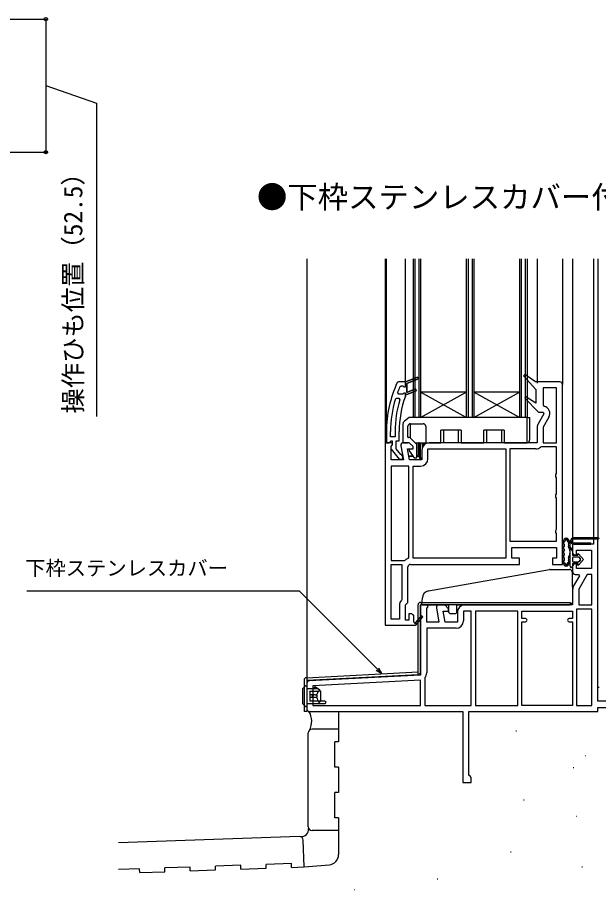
# Model space of a CAD drawing. Units: millimetres, scale not verified. Extents: x -525 to 525, y -783 to 779.
# Drawn here: x -10.2 to 219.2, y 54 to 398.1 of the extents above; entities that cross this region are included whole.
import ezdxf
from ezdxf.enums import TextEntityAlignment as Align

# ---------------------------------------------------------------- set-up
doc = ezdxf.new("R2010")
doc.units = ezdxf.units.MM
doc.header["$LTSCALE"] = 4
for name, color, linetype in [('0-1_USER1', 3, 'Continuous'), ('0-2_YKK_11', 7, 'Continuous'), ('0-4_YKK_12', 2, 'Continuous'), ('0-5_YKK_13', 4, 'Continuous'), ('0-7_YKK_D', 6, 'Continuous'), ('0-9_YSS_K', 3, 'Continuous'), ('0-A_YSS_KE', 3, 'Continuous')]:
    doc.layers.add(name, color=color, linetype=linetype)
doc.styles.add('ＭＳ ゴシック', font='')
doc.styles.get('ＭＳ ゴシック').set_extended_font_data('MS Gothic')

msp = doc.modelspace()

# ---------------------------------------------------------------- linework, layer by layer
at = {"layer": '0-2_YKK_11'}
for p, q in [((194.5, 227.9), (184.2, 227.9)), ((209, 181.5), (209, 179.3)), ((207.6, 159.7), (209, 159.7)), ((104, 135.351), (104, 125.3))]:
    msp.add_line(p, q, dxfattribs=at)
for points in [[(140.795, 252.399), (141.253, 252.7), (141.925, 252.7), (142.41, 252.325), (143, 252.4), (143, 254.3), (147.452, 256.071), (143, 254.3), (140.218, 254.3), (139.764, 254.01)], [(147.748, 255.328), (143.5, 253.638), (143.5, 250.161), (146.952, 251.534), (147.248, 250.791), (143.5, 249.3), (143, 249.3), (143, 249.8), (142.41, 249.875), (141.925, 249.5), (141.9, 249.5), (140.365, 249.5), (139.896, 250.174)], [(142.97, 248.682), (143, 248.853), (143, 249.3), (143.5, 249.3), (147.248, 250.791), (146.952, 251.534), (143.5, 250.161), (143.5, 253.638), (147.748, 255.328)], [(204, 254.3), (194.29, 254.3), (190.095, 257.252), (189.577, 256.661), (194.5, 251.3), (194.5, 245.835), (190.588, 248.456), (190.084, 247.851), (195.487, 242.3), (197.345, 242.3), (197.673, 241.733), (195.389, 237.777)], [(145, 182.301), (188, 182.3), (188, 184.8), (185, 184.8), (185, 189), (202.6, 189), (202.6, 184.8), (201, 184.8), (201, 182.3), (205, 182.3), (205, 253.3)], [(202.6, 230.3), (202.6, 251.9), (197.4, 251.9), (197.4, 245.113), (197.787, 244.626)], [(139.009, 247.545), (139.487, 247.9), (140.324, 247.9), (140.801, 247.252)], [(199.645, 240.35), (197.4, 236.461), (197.4, 230.3), (202.6, 230.3)], [(135.5, 234.667), (135.5, 230.3), (136.6, 230.3), (137.096, 230.737), (137.394, 231), (137.8, 231), (137.8, 229.6), (137.6, 229.2)], [(138.9, 234.667), (138.9, 232.6), (137.1, 232.6), (137.1, 234.667)], [(137.413, 227.783), (140.525, 223.8), (142, 223.8), (142, 224.901), (141.525, 225.4), (141.155, 225.592), (139.4, 227.838), (139.4, 231), (140.5, 231), (140.5, 234.667)], [(195, 236.327), (195, 230.3), (152.4, 230.3)], [(135, 230.3), (135, 158.3), (146.866, 158.3), (147, 158.223), (149.905, 161.641), (149.295, 162.159), (146.984, 159.44)], [(141.215, 229.127), (142.207, 223.5), (137.4, 223.5), (137.4, 228.857), (137.824, 229.535), (137.858, 230), (137.4, 230.3), (136.5, 230.3), (135, 230.3)], [(149.5, 227.4), (149.5, 223.5), (144.644, 223.5), (143.868, 227.9), (146, 227.9), (146, 228.8), (144.5, 230.3), (142.2, 230.3)], [(182.6, 227.9), (182.6, 184.7), (146, 184.7), (146, 221.1), (149, 221.1)], [(151.9, 224), (151.9, 227.9), (182.6, 227.9)], [(184.2, 227.9), (184.2, 191.4), (202.6, 191.4), (202.6, 194.434), (202.35, 194.867), (202.35, 195.733), (202.6, 196.166), (202.6, 208.434), (202.35, 208.867), (202.35, 209.733), (202.6, 210.166), (202.6, 216.434), (202.35, 216.867), (202.35, 217.733), (202.6, 218.166), (202.6, 228.7), (196.691, 228.7), (196.369, 228.583)], [(137.4, 221.1), (137.4, 183.9), (142.633, 183.9), (142.936, 184.003)], [(144.041, 184.563), (144.4, 185.042), (144.4, 221.1), (137.4, 221.1)], [(219, 128.3), (219, 192.3), (217.2, 192.3), (217.2, 190.3), (209, 190.3), (209, 187)], [(210, 186), (210.5, 186), (210.5, 187.9), (216.5, 187.9), (216.5, 180.7), (210.5, 180.7), (210.5, 182.5), (210, 182.5)], [(137.4, 160.7), (137.4, 182.3), (141.6, 182.301), (141.6, 168.501), (141.453, 168.147)], [(146.606, 159.374), (146.3, 159.551), (146.3, 162.3), (146, 162.3), (145.5, 162.8), (144.4, 162.8), (144.4, 160.3), (143, 160.3), (143, 166.3), (144, 167.3), (144, 181.301)], [(210, 178.3), (211.345, 178.3), (211.673, 177.733), (209.389, 173.777)], [(209, 172.327), (209, 166.3), (166.4, 166.3)], [(155.215, 165.126), (156.207, 159.5), (151.4, 159.5), (151.4, 164.856), (151.942, 165.724), (151.623, 166.3), (149, 166.3), (149, 138.658), (104.948, 136.35)], [(140.6, 166.093), (140.6, 160.701), (137.4, 160.7)], [(163.5, 163.4), (163.5, 159.5), (158.644, 159.5), (157.868, 163.9), (160, 163.9), (160, 164.8), (158.5, 166.3), (156.2, 166.3)], [(169, 126.7), (169, 163.9), (165.9, 163.9), (165.9, 160)], [(190.4, 160.9), (189, 160.9), (189, 163.9), (209, 163.9), (209, 160.9), (207.6, 160.9)], [(209, 159.7), (209, 126.7), (189, 126.7), (189, 159.7), (190.4, 159.7)], [(163, 157.1), (151.4, 157.1), (151.4, 139.533)], [(150.718, 137.665), (150.6, 137.342), (150.6, 126.7), (169, 126.7)], [(105, 124.3), (165.6, 124.3), (165.6, 96.3), (169, 96.3), (169, 98.2), (168.5, 98.7), (168, 99.2), (168, 124.3), (219, 124.3), (219, 125.8), (231.5, 125.8), (231.5, 124.3), (234, 124.3), (234, 128.3), (219, 128.3)]]:
    msp.add_lwpolyline(points, dxfattribs=at)
for points in [[(216.6, 166.3), (216.6, 178.3), (214.771, 178.3), (211.4, 172.461), (211.4, 166.3)], [(187.4, 126.7), (187.4, 163.9), (170.6, 163.9), (170.6, 126.7)], [(210.6, 164.7), (210.6, 126.7), (216.6, 126.7), (216.6, 164.7)], [(149, 136.656), (106.4, 134.423), (106.4, 126.7), (149, 126.7)]]:
    msp.add_lwpolyline(points, close=True, dxfattribs=at)
for centre, radius, start, end in [((147.6, 255.7), 0.4, 291.69939, 111.69941), ((147.6, 255.7), 0.4, 291.69939, 111.69941), ((181.5, 234.667), 46, 155.13402, 179.99999), ((181.5, 234.667), 44.4, 156.46078, 159.55779), ((204, 253.3), 1, 0.00001, 89.99999), ((181.5, 234.667), 41, 160.01112, 180.00001), ((181.5, 234.667), 44.4, 163.13981, 180.00001), ((181.5, 234.667), 42.6, 162.81723, 180.00001), ((197.134, 241.8), 2.9, 329.99998, 76.9794), ((197.9, 236.327), 2.9, 150.00001, 180.00002), ((138.2, 228.4), 1, 126.86989, 218.08672), ((142.2, 229.3), 1, 90, 189.99998), ((152.4, 227.4), 2.9, 90.00001, 179.99999), ((194.5, 230.8), 2.9, 269.99998, 310.11918), ((149, 224), 2.9, 270.00001, 359.99999), ((210, 187), 1, 180.00001, 269.99999), ((145, 181.301), 3.4, 106.3827, 127.37008), ((210, 181.5), 1, 90.00001, 179.99999), ((145, 181.301), 1, 90.00001, 179.99999), ((210, 179.3), 1, 180.00001, 269.99999), ((211.9, 172.327), 2.9, 150.00001, 180.00002), ((143.5, 166.093), 2.9, 134.90088, 179.99999), ((156.2, 165.3), 1, 90, 189.99998), ((166.4, 163.4), 2.9, 90.00001, 179.99999), ((146.822, 159.249), 0.25, 149.99997, 49.64296), ((163, 160), 2.9, 270.00001, 359.99999), ((190.4, 160.3), 0.6, 269.99999, 90.00001), ((207.6, 160.3), 0.6, 89.99999, 270.00001), ((148.5, 139.533), 2.9, 319.88081, 0.00001), ((105, 135.351), 1, 93.00003, 180), ((105, 125.3), 1, 180.00001, 269.99999)]:
    msp.add_arc(centre, radius, start, end, dxfattribs=at)
at = {"layer": '0-4_YKK_12'}
for p, q in [((104, 302.782), (104, 135.351)), ((135, 302.782), (135, 229.8)), ((135.496, 231.3), (135.496, 302.782)), ((143, 254.3), (143, 302.782)), ((146.003, 302.782), (146.003, 240.301)), ((146.703, 302.782), (146.703, 240.301)), ((148.303, 302.782), (148.303, 240.301)), ((149.003, 302.781), (149.003, 240.301)), ((167.003, 302.78), (167.003, 240.301)), ((167.703, 302.78), (167.703, 240.301)), ((169.303, 302.78), (169.303, 240.301)), ((170.003, 302.78), (170.003, 240.301)), ((188.003, 302.779), (188.003, 240.301)), ((188.703, 302.779), (188.703, 240.301)), ((190.303, 302.778), (190.303, 240.301)), ((191.003, 302.778), (191.003, 240.301)), ((195, 302.782), (195, 253.801)), ((205, 302.782), (205, 253.3)), ((209.003, 302.782), (209.005, 192.718)), ((217.2, 302.782), (217.2, 192.8)), ((219, 302.782), (219, 192.8)), ((167.003, 250.301), (149.003, 250.301)), ((167.003, 240.301), (149.003, 250.301)), ((149.003, 240.301), (167.003, 250.301)), ((188.003, 250.301), (170.003, 250.301)), ((188.003, 240.301), (170.003, 250.301)), ((170.003, 240.301), (188.003, 250.301)), ((191.003, 240.301), (146.003, 240.301)), ((209.005, 192.154), (209.005, 190.946)), ((209.005, 190.382), (209.005, 189.872)), ((217.2, 192.3), (217.2, 191.8)), ((219, 192.3), (219, 191.8))]:
    msp.add_line(p, q, dxfattribs=at)
at = {"layer": '0-5_YKK_13'}
for p, q in [((142, 237.579), (142, 230.5)), ((144.418, 240.235), (142.563, 238.751)), ((191, 240.3), (144.605, 240.3)), ((145, 237.8), (150, 237.8)), ((145, 232.129), (145, 237.8)), ((191, 240.3), (192, 240.3)), ((191, 230.3), (191, 240.3)), ((192, 240.3), (192, 231.3)), ((144, 232.5), (144, 236.8)), ((151, 236.8), (151, 230.3)), ((165, 235.3), (157, 235.3)), ((157, 230.3), (157, 235.3)), ((164, 230.3), (164, 235.3)), ((165, 235.3), (165, 230.3)), ((182, 235.3), (174, 235.3)), ((174, 230.3), (174, 235.3)), ((181, 230.3), (181, 235.3)), ((182, 235.3), (182, 230.3)), ((144.621, 232.3), (144.2, 232.3)), ((147.354, 229.775), (144.975, 232.154)), ((142, 230.28), (142, 230.3)), ((142.2, 230.3), (142, 230.3)), ((142.2, 230.3), (143.793, 230.3)), ((144.5, 227.385), (144.5, 227.063)), ((145.193, 227.9), (144.6, 227.558)), ((146.828, 230.3), (151, 230.3)), ((147.5, 224.6), (147.5, 229.422)), ((148.5, 224.3), (148.5, 230)), ((148.5, 230), (148.8, 230)), ((148.8, 230), (148.8, 224.3)), ((149.7, 228.459), (149.7, 230.3)), ((150, 230.3), (150, 229.028)), ((151, 230.3), (157, 230.3)), ((165, 230.3), (164, 230.3)), ((165, 230.3), (174, 230.3)), ((182, 230.3), (181, 230.3)), ((182, 230.3), (191, 230.3)), ((144.362, 225.1), (145.83, 225.1)), ((146.04, 224.8), (144.415, 224.8)), ((144.536, 226.949), (146.301, 224.428)), ((146.547, 224.3), (147.2, 224.3)), ((147.5, 225.1), (148.2, 225.1)), ((148.2, 224.8), (147.5, 224.8)), ((148.2, 225.1), (148.2, 224.8)), ((148.8, 224.3), (149.5, 224.3)), ((149.5, 224), (148.8, 224)), ((219, 192.8), (209.45, 192.8)), ((205, 190.591), (205, 183.609)), ((205.6, 190.312), (205.6, 189.309)), ((219, 192.3), (209.45, 192.3)), ((209.45, 190.8), (216.2, 190.8)), ((209.45, 190.3), (216.2, 190.3)), ((216.2, 190.3), (216.2, 190.8)), ((219, 133.8), (219, 192.3)), ((205.6, 188.251), (205.6, 187.629)), ((205.6, 186.571), (205.6, 185.949)), ((208, 181.599), (208, 189.149)), ((209, 187.7), (209, 185.9)), ((209, 187.7), (209, 185.9)), ((209, 185.9), (211, 185.9)), ((211, 185.9), (209, 185.9)), ((211, 185.9), (211, 186.398)), ((211, 186.398), (211, 185.9)), ((211.356, 186.529), (213.3, 184.25)), ((213.3, 184.25), (211.356, 186.529)), ((205.6, 184.891), (205.6, 183.888)), ((209, 184.9), (209, 183.6)), ((209, 184.9), (209, 183.6)), ((209, 182.6), (209, 181.6)), ((211, 182.6), (209, 182.6)), ((209, 182.6), (209, 181.6)), ((211, 182.6), (209, 182.6)), ((211.3, 185.2), (209.3, 185.2)), ((211.3, 185.2), (209.3, 185.2)), ((209.3, 183.3), (211.3, 183.3)), ((209.3, 183.3), (211.3, 183.3)), ((211, 182.102), (211, 182.6)), ((211, 182.6), (211, 182.102)), ((213.3, 184.25), (211.356, 181.971)), ((213.3, 184.25), (211.356, 181.971)), ((212.082, 184.445), (211.528, 185.095)), ((212.082, 184.445), (211.528, 185.095)), ((211.528, 183.405), (212.082, 184.055)), ((212.082, 184.055), (211.528, 183.405)), ((152.144, 171.862), (199.914, 180.285)), ((200.087, 180.3), (207.773, 180.3)), ((149.5, 166.3), (149.671, 169.09)), ((148, 138.906), (148, 166.3)), ((149, 167.3), (208, 167.3)), ((208, 166.3), (149, 166.3)), ((149, 139.908), (149, 166.3)), ((150.498, 166.3), (149.5, 166.3)), ((150.498, 166.3), (160.15, 166.3)), ((163.35, 166.3), (160.15, 166.3)), ((160.176, 163.3), (160.15, 166.3)), ((163.324, 163.3), (163.35, 166.3)), ((163.35, 166.3), (208.001, 166.3)), ((208, 167.3), (208, 166.3)), ((208.017, 166.3), (208.001, 166.3)), ((160.176, 163.3), (160.685, 162.8)), ((162.815, 162.8), (160.685, 162.8)), ((162.815, 162.8), (163.324, 163.3)), ((103.948, 137.599), (147.994, 139.907)), ((104, 136.6), (148.052, 138.909)), ((103, 136.6), (103, 124.3)), ((103.624, 134.4), (103.62, 134.395)), ((104, 136.6), (104, 124.3)), ((102.5, 127.376), (102.5, 133.276)), ((104, 133.4), (104, 127.2)), ((108.5, 133.2), (104, 133.2)), ((105.3, 132.3), (108.736, 132.3)), ((105.3, 132.196), (105.3, 132.3)), ((105.3, 132.196), (105.3, 130.8)), ((106.2, 130.8), (105.3, 130.8)), ((105.3, 130.8), (105.3, 129.8)), ((106.2, 130.8), (106.2, 129.8)), ((106.641, 130.8), (106.2, 130.8)), ((106.641, 130.8), (106.783, 130.8)), ((107.2, 130.8), (106.783, 130.8)), ((107.333, 130.8), (107.2, 130.8)), ((107.333, 130.8), (107.514, 130.8)), ((107.55, 130.8), (107.514, 130.8)), ((107.55, 130.8), (107.742, 130.8)), ((107.972, 130.8), (107.742, 130.8)), ((107.972, 130.8), (107.972, 129.8)), ((109.5, 132.3), (108.5, 133.2)), ((109.435, 132.3), (108.736, 132.3)), ((109, 132.9), (109, 132.75)), ((109.435, 132.3), (109.5, 132.3)), ((109.5, 132.3), (109.5, 128.3)), ((219.5, 133.8), (219, 133.8)), ((108.5, 127.3), (104, 127.3)), ((105.3, 129.8), (105.3, 128.404)), ((106.783, 129.8), (106.641, 129.8)), ((107.2, 129.8), (106.783, 129.8)), ((107.333, 129.8), (107.2, 129.8)), ((107.514, 129.8), (107.333, 129.8)), ((107.55, 129.8), (107.514, 129.8)), ((107.742, 129.8), (107.55, 129.8)), ((107.972, 129.8), (107.742, 129.8)), ((108.5, 127.3), (109.5, 128.3)), ((111.2, 127.3), (108.5, 127.3)), ((109.435, 128.3), (108.736, 128.3)), ((109.5, 128.3), (109.435, 128.3)), ((111.2, 128.3), (109.5, 128.3)), ((111.2, 128.3), (111.5, 128.3)), ((104, 124.3), (103, 124.3)), ((103.512, 126.288), (103.451, 126.349))]:
    msp.add_line(p, q, dxfattribs=at)
for points in [[(158, 235.3), (158, 230.3), (157, 230.3)], [(175, 235.3), (175, 230.3), (174, 230.3)], [(148.5, 225.1), (148.2, 225.1), (148.2, 230.3)], [(148.8, 224), (148.8, 224.3), (148.5, 224.3)], [(208, 189.149), (209, 187.7), (208, 189.149)], [(208.773, 179.317), (208.983, 167.3), (208.017, 166.3)], [(151.4, 166.3), (149.5, 166.3), (151.4, 166.3)], [(102.588, 133.488), (103.408, 134.308), (103.412, 134.312)], [(103.624, 134.4), (104, 134.4), (104, 133.4)], [(106.6, 133.2), (106.6, 133.8), (108.2, 133.2)], [(107.2, 133.575), (107.2, 134.1), (109, 132.9)], [(107.972, 130.8), (108.052, 130.994), (108.112, 131.196)], [(103.451, 126.349), (102.5, 127.3), (102.5, 127.376)], [(106.641, 129.8), (106.2, 129.8), (105.3, 129.8)], [(108.736, 128.3), (105.3, 128.3), (105.3, 128.404)], [(108.112, 129.404), (108.053, 129.602), (107.972, 129.8)], [(111.5, 128.3), (111.5, 127.6), (111.2, 127.3)], [(104, 127.2), (104, 126.2), (103.724, 126.2)]]:
    msp.add_lwpolyline(points, dxfattribs=at)
for centre, radius, start, end in [((143.5, 237.579), 1.5, 128.65981, 180), ((145, 236.8), 1, 90, 180), ((144.605, 240), 0.3, 90, 128.65981), ((150, 236.8), 1, 0, 90), ((144.2, 232.5), 0.2, 180, 270), ((144.621, 231.8), 0.5, 45, 90), ((191, 231.3), 1, 270, 0), ((142.2, 230.5), 0.2, 180, 270), ((144.7, 227.385), 0.2, 120, 180), ((144.7, 227.063), 0.2, 180, 215), ((147, 229.422), 0.5, 0, 45), ((148.2, 230), 0.3, 0, 90), ((148.2, 230), 0.6, 0, 30), ((146.547, 224.6), 0.3, 215, 270), ((147.2, 224.6), 0.3, 270, 0), ((148.2, 224.5), 0.3, 0, 90), ((148.8, 224.3), 0.3, 180, 270), ((209.45, 191.55), 1.25, 90, 270), ((219, 192.3), 0.5, 0, 90), ((205.6, 190.591), 0.6, 167.56011, 180), ((208.725, 189.901), 3.8, 142.61723, 167.56011), ((205.648, 190.781), 0.2, 107.41595, 215.894), ((205, 189.309), 0.6, 318.59038, 0), ((205, 190.312), 0.6, 0, 35.894), ((205.498, 191.258), 0.3, 287.41595, 337.1967), ((206.5, 191.601), 1, 37.38277, 142.61723), ((208.725, 189.901), 3.2, 141.12633, 157.1967), ((206, 192.098), 0.3, 321.12633, 0.38608), ((206.5, 192.101), 0.2, 359.61392, 180.38608), ((207, 192.098), 0.3, 179.61392, 218.87367), ((204.275, 189.901), 3.2, 22.8033, 38.87367), ((207.502, 191.258), 0.3, 202.8033, 252.58405), ((204.275, 189.901), 3.8, 348.58793, 37.38277), ((208, 189.149), 0.6, 168.58793, 212.63687), ((207.352, 190.781), 0.2, 319.31807, 72.58405), ((204.275, 189.901), 3.2, 348.58793, 9.09882), ((207.731, 190.455), 0.3, 139.31807, 189.09882), ((209.45, 191.55), 0.75, 90, 270), ((205.6, 188.78), 0.2, 138.59038, 221.40962), ((205.6, 187.1), 0.2, 138.59038, 221.40962), ((205, 188.251), 0.6, 0, 41.40962), ((205, 187.629), 0.6, 318.59038, 0), ((205, 186.571), 0.6, 0, 41.40962), ((205, 185.949), 0.6, 318.59038, 0), ((204.8, 187.1), 3.2, 327.36313, 32.63687), ((211.202, 186.398), 0.202, 40.46378, 179.99997), ((211.202, 186.398), 0.202, 40.46381, 180), ((205.6, 183.609), 0.6, 180, 192.43988), ((208.725, 184.299), 3.8, 192.43988, 217.38277), ((205.6, 185.42), 0.2, 138.59038, 221.40962), ((205.648, 183.419), 0.2, 144.10601, 252.58405), ((205, 184.891), 0.6, 360, 41.40962), ((205, 183.888), 0.6, 324.10601, 0), ((205.498, 182.942), 0.3, 22.8033, 72.58405), ((208.725, 184.299), 3.2, 202.8033, 218.87366), ((204.275, 184.299), 3.2, 321.12633, 337.1967), ((207.502, 182.942), 0.3, 107.41595, 157.1967), ((204.275, 184.299), 3.8, 322.61723, 348.58793), ((208, 185.051), 0.6, 147.36313, 191.41207), ((204.275, 184.299), 3.2, 350.90118, 11.41207), ((207.352, 183.419), 0.2, 287.41595, 40.68192), ((207.731, 183.745), 0.3, 170.90118, 220.68192), ((209.3, 184.9), 0.3, 90, 180), ((209.3, 184.9), 0.3, 90, 180), ((209.3, 183.6), 0.3, 180, 270), ((209.3, 183.6), 0.3, 180, 270), ((211.3, 184.9), 0.3, 40.46381, 90), ((211.3, 184.9), 0.3, 40.46381, 90), ((211.3, 183.6), 0.3, 270, 319.53619), ((211.3, 183.6), 0.3, 270, 319.53619), ((211.854, 184.25), 0.3, 319.53619, 40.46381), ((211.854, 184.25), 0.3, 319.53619, 40.46381), ((200.087, 179.3), 1, 90, 100), ((206.5, 182.599), 1, 217.38277, 322.61723), ((206, 182.102), 0.3, 359.61388, 38.87366), ((206.5, 182.099), 0.2, 179.61388, 0.38607), ((207, 182.102), 0.3, 141.12633, 180.38607), ((207.773, 179.3), 1, 1, 90), ((208.5, 181.6), 0.5, 179.88541, 0), ((208.5, 181.599), 0.5, 180.11462, 359.88538), ((208.5, 181.6), 0.5, 359.88533, 359.99998), ((211.202, 182.102), 0.202, 180, 319.53619), ((211.202, 182.102), 0.202, 180, 319.53619), ((152.665, 168.907), 3, 100, 176.5), ((149, 166.3), 1, 90, 179.98768), ((148, 139.908), 1, 273, 0), ((104, 136.6), 1, 93, 180), ((103.617, 134.099), 0.295, 89.30544, 134.94469), ((103.624, 134.1), 0.3, 90, 135), ((102.8, 133.276), 0.3, 135, 180), ((103.724, 126.5), 0.3, 225, 270)]:
    msp.add_arc(centre, radius, start, end, dxfattribs=at)
for centre, major_axis, start_param, end_param in [((110.289, 130.3), (0, 2.9), 0.8581397, 1.2566748), ((108.736, 132), (0, 0.3), 6.2831853, 7.141325), ((110.289, 130.3), (0, 2.9), 1.8849178, 2.283453), ((108.736, 128.6), (0, 0.3), 2.283453, 3.1415927)]:
    msp.add_ellipse(centre, major_axis=major_axis, ratio=0.789474, start_param=start_param, end_param=end_param, dxfattribs=at)
at = {"layer": '0-7_YKK_D'}
for p, q in [((-158, 397.424), (2, 397.424)), ((1, 397.424), (1, 344.924)), ((-177.209, 344.924), (2, 344.924))]:
    msp.add_line(p, q, dxfattribs=at)
for points in [[(1, 371.174), (21, 364.28), (21, 240.621)], [(133.737, 139.16), (131.934, 140.963), (101.225, 171.672), (-6.522, 171.672)], [(132.417, 141.446), (133.737, 139.16), (131.451, 140.48)]]:
    msp.add_lwpolyline(points, dxfattribs=at)
for centre in [(1, 397.424), (1, 344.924)]:
    msp.add_circle(centre, 0.637, dxfattribs=at)
at = {"layer": '0-9_YSS_K'}
for p, q in [((116.614, 124.3), (116.614, 112.3)), ((186.64, 116.685), (186.84, 116.685)), ((116.614, 112.3), (115.114, 112.3)), ((214.066, 106.939), (214.266, 106.939)), ((116.614, 102.3), (116.614, 92.3)), ((209.231, 102.193), (209.431, 102.193)), ((116.614, 92.3), (115.114, 92.3)), ((115.114, 82.3), (115.114, 92.3)), ((189.623, 89.405), (189.823, 89.405)), ((210.509, 83.012), (210.709, 83.012)), ((116.614, 82.3), (115.114, 82.3)), ((116.614, 82.3), (116.614, 77.295)), ((116.614, 77.295), (116.614, 67.82)), ((184.508, 68.945), (184.708, 68.945)), ((58, 62.895), (48.006, 62.546)), ((48.059, 61.047), (48.006, 62.546)), ((58.053, 61.396), (58, 62.895)), ((77.988, 63.593), (67.994, 63.244)), ((68.047, 61.745), (67.994, 63.244)), ((78.041, 62.094), (77.988, 63.593)), ((97.976, 64.291), (87.982, 63.942)), ((98.028, 62.792), (97.976, 64.291)), ((98.028, 62.792), (103.023, 62.966)), ((103.023, 62.966), (112.962, 63.836)), ((212.641, 62.978), (212.841, 62.978)), ((38.065, 60.698), (48.059, 61.047)), ((58.053, 61.396), (68.047, 61.745)), ((155.524, 58.289), (155.724, 58.289)), ((122.703, 54.027), (122.903, 54.027))]:
    msp.add_line(p, q, dxfattribs=at)
for points in [[(116.614, 102.3), (115.114, 102.3), (115.114, 112.3)], [(38.065, 60.698), (38.013, 62.197), (29.734, 61.908)], [(78.041, 62.094), (88.034, 62.443), (87.982, 63.942)]]:
    msp.add_lwpolyline(points, dxfattribs=at)
for centre, radius, start, end in [((98.607, 120.463), 7.384, 330.80415, 31.34089), ((101.894, 77.786), 2.901, 263.88101, 6.5412), ((112.614, 67.82), 4, 275, 360)]:
    msp.add_arc(centre, radius, start, end, dxfattribs=at)
at = {"layer": '0-A_YSS_KE'}
for p, q in [((116.614, 117.3), (106.114, 117.3)), ((104.614, 78.795), (104.614, 115.8)), ((116.614, 77.295), (106.114, 77.295)), ((101.105, 74.906), (29.734, 72.414)), ((103.023, 62.966), (102.657, 73.46))]:
    msp.add_line(p, q, dxfattribs=at)
for centre, start, end in [((106.114, 115.8), 90, 180), ((106.114, 78.795), 180, 270), ((101.158, 73.407), 2, 92)]:
    msp.add_arc(centre, 1.5, start, end, dxfattribs=at)

# ---------------------------------------------------------------- texts
at = {"layer": '0-1_USER1', "style": 'ＭＳ ゴシック'}
msp.add_text('●下枠ステンレスカバー付', height=8.798, dxfattribs=at).set_placement((84.364, 320.186), align=Align.BOTTOM_LEFT)
at = {"layer": '0-7_YKK_D', "style": 'ＭＳ ゴシック'}
msp.add_text('操作ひも位置（52.5）', height=7.331, rotation=90, dxfattribs=at).set_placement((17.636, 241.769), align=Align.BOTTOM_LEFT)
msp.add_text('下枠ステンレスカバー', height=5.865, dxfattribs=at).set_placement((-7.089, 176.141), align=Align.BOTTOM_LEFT)

doc.saveas('drawing.dxf')
